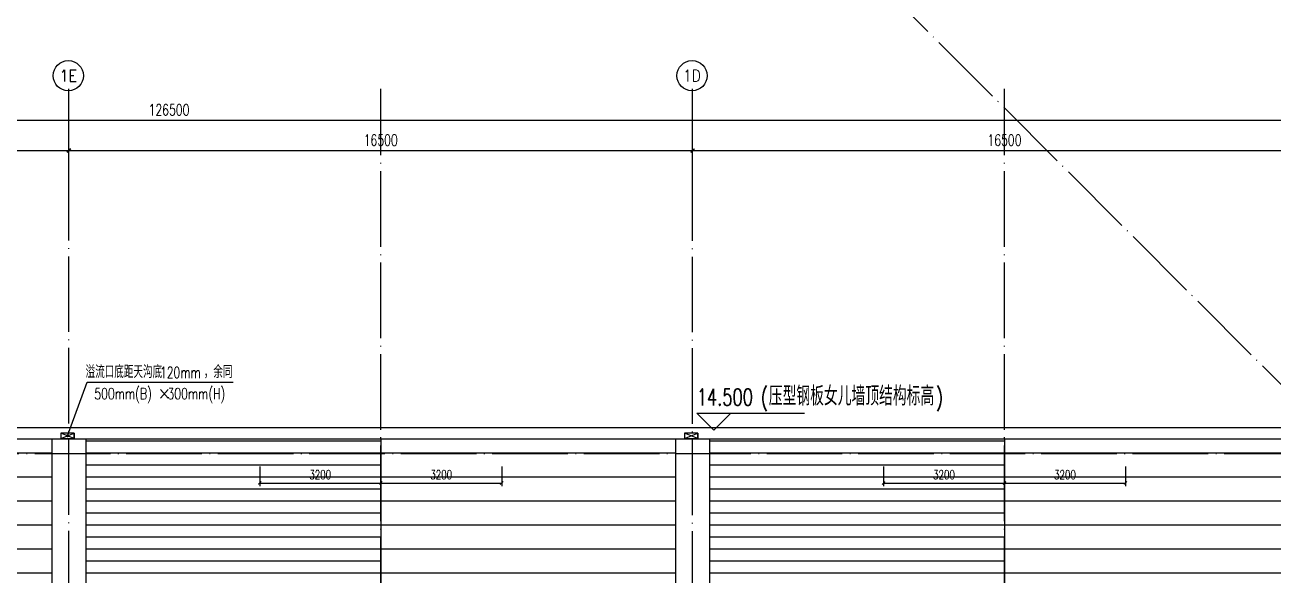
# Model space of a CAD drawing. Extents: x -1313754 to 847533, y 489853 to 941203.
# Drawn here: x 304885 to 337900, y 828616 to 843169 of the extents above; entities that cross this region are included whole.
import ezdxf
from ezdxf.enums import TextEntityAlignment as Align

# ---------------------------------------------------------------- set-up
doc = ezdxf.new("R2010")
doc.units = 0
doc.header["$LTSCALE"] = 1000
doc.header["$MEASUREMENT"] = 0
doc.linetypes.add('DOTE', pattern=[2.42, 2, -0.2, 0.02, -0.2])
doc.layers.get('Defpoints').update_dxf_attribs({"color": 210})
for name, color, linetype in [('A-AXIS-D', 1, 'Continuous'), ('A-AXIS-DOTE', 14, 'DOTE'), ('A-AXIS-DP', 126, 'Continuous'), ('A-AXIS-SYMB', 3, 'Continuous'), ('A-HATCH-2', 251, 'Continuous'), ('A-LIN-V', 9, 'Continuous'), ('A-SFCE', 30, 'Continuous'), ('AS-WALL', 40, 'Continuous'), ('PUB_TEXT', 7, 'Continuous'), ('虹吸溢流', 3, 'Continuous'), ('虹吸雨水斗', 6, 'Continuous'), ('虹吸雨水标注XT', 7, 'Continuous')]:
    doc.layers.add(name, color=color, linetype=linetype)
doc.styles.add('_TCH_AXIS', font='COMPLEX', dxfattribs={"bigfont": 'GBCBIG'})
doc.styles.add('_TCH_DIM', font='SIMPLEX', dxfattribs={"bigfont": 'GBCBIG'})
doc.styles.add('_TCH_DIM_T3', font='SIMPLEX', dxfattribs={"width": 0.705882, "bigfont": 'GBCBIG'})
doc.dimstyles.new('_TCH_ARCH&&100', dxfattribs={"dimtxt": 297.5, "dimasz": 100, "dimexe": 100, "dimexo": 100, "dimgap": 126.25, "dimtad": 1, "dimdec": 0, "dimzin": 0, "dimdsep": 46, "dimtxsty": '_TCH_DIM_T3', "dimblk": 'ARCHTICK', "dimcen": 0.09, "dimclrt": 7, "dimazin": 2, "dimtfac": 1, "dimtdec": 0, "dimtix": 1, "dimtmove": 2, "dimatfit": 3, "dimfxl": 0, "dimtolj": 1, "dimtzin": 0, "dimarcsym": 0})
doc.dimstyles.new('_TCH_ARCH&&80', dxfattribs={"dimtxt": 238, "dimasz": 80, "dimexe": 80, "dimexo": 80, "dimgap": 101, "dimtad": 1, "dimdec": 0, "dimzin": 0, "dimdsep": 46, "dimtxsty": '_TCH_DIM_T3', "dimblk": 'ARCHTICK', "dimcen": 0.09, "dimclrt": 7, "dimazin": 2, "dimtfac": 1, "dimtdec": 0, "dimtix": 1, "dimtmove": 2, "dimatfit": 3, "dimfxl": 0, "dimtolj": 1, "dimtzin": 0, "dimarcsym": 0})
pattern_1 = [(180, (-500100, 0), (-6e-14, -635), [])]
pattern_2 = [(180, (-500100, 0), (-3e-14, -317.5), [])]

# ---------------------------------------------------------------- blocks, each defined once
blk = doc.blocks.new('rrrrrrrrrrrrrrrrrrrrr')
at = {"layer": 'A-HATCH-2'}
h = blk.add_hatch(dxfattribs=at)
h.set_pattern_fill('ANSI31', color=256, scale=400, angle=135)
h.set_pattern_definition(pattern_1)
h.paths.add_polyline_path([(-194504.2, 832220), (-202304.2, 832220), (-202304.2, 830430), (-202249.4, 746374.3), (-202304.2, 741420), (-194504.2, 741420)])
h = blk.add_hatch(dxfattribs=at)
h.set_pattern_fill('ANSI31', color=256, scale=200, angle=135)
h.set_pattern_definition(pattern_2)
h.paths.add_polyline_path([(-193604.2, 832220), (-185804.2, 832220), (-185804.2, 830430), (-185859, 746374.3), (-185804.2, 741420), (-193604.2, 741420)])
h = blk.add_hatch(dxfattribs=at)
h.set_pattern_fill('ANSI31', color=256, scale=400, angle=135)
h.set_pattern_definition(pattern_1)
h.paths.add_polyline_path([(-178004.2, 832220), (-185804.2, 832220), (-185804.2, 830430), (-185749.4, 746374.3), (-185804.2, 741420), (-178004.2, 741420)])
h = blk.add_hatch(dxfattribs=at)
h.set_pattern_fill('ANSI31', color=256, scale=200, angle=135)
h.set_pattern_definition(pattern_2)
h.paths.add_polyline_path([(-177104.2, 832220), (-169304.2, 832220), (-169304.2, 830430), (-169359, 746374.3), (-169304.2, 741420), (-177104.2, 741420)])
h = blk.add_hatch(dxfattribs=at)
h.set_pattern_fill('ANSI31', color=256, scale=400, angle=135)
h.set_pattern_definition(pattern_1)
h.paths.add_polyline_path([(-161504.2, 832220), (-169304.2, 832220), (-169304.2, 830430), (-169249.4, 746374.3), (-169304.2, 741420), (-161504.2, 741420)])
at = {"layer": 'A-AXIS-SYMB'}
for p, q in [((-176992.6, 832450), (-177442.6, 832900)), ((-177442.6, 832900), (-174592.6, 832900)), ((-176992.6, 832450), (-176542.6, 832900))]:
    blk.add_line(p, q, dxfattribs=at)
at = {"layer": 'A-LIN-V'}
for points in [[(-194504.2, 832220), (-194504.2, 741420)], [(-193604.2, 832220), (-193604.2, 741420)], [(-178004.2, 832220), (-178004.2, 741420)], [(-177104.2, 832220), (-177104.2, 741420)]]:
    blk.add_lwpolyline(points, dxfattribs=at)
at = {"layer": 'A-SFCE'}
for p, q in [((-230998, 832220), (-144154.2, 832220)), ((-185804.2, 832220), (-185804.2, 741420)), ((-169304.2, 832220), (-169304.2, 741420))]:
    blk.add_line(p, q, dxfattribs=at)
blk.add_lwpolyline([(-254054.1, 759320), (-254654.2, 759320), (-254654.2, 760283.3), (-231216.1, 832520), (-144154.2, 832520)], dxfattribs=at)
at = {"layer": 'PUB_TEXT', "style": '_TCH_DIM'}
blk.add_text('压型钢板女儿墙顶结构标高', height=506.383, dxfattribs=at).set_placement((-175538.4, 833100))
at = {"layer": 'PUB_TEXT', "style": '_TCH_DIM', "width": 0.705882}
for s, height, p in [('14.500', 446.25, (-177443.4, 833100)), ('(', 446.2, (-175748.4, 833100)), (')', 446.2, (-171115, 833100))]:
    blk.add_text(s, height=height, dxfattribs=at).set_placement(p)
blk = doc.blocks.new('_ArchTick')
at = {"color": 0, "linetype": 'ByBlock', "const_width": 0.4}
blk.add_lwpolyline([(-0.5, -0.5), (0.5, 0.5)], dxfattribs=at)
blk = doc.blocks.new('*D1253')
at = {"layer": 'A-AXIS-D', "color": 0, "lineweight": -2}
for p, q in [((10282, 34220), (10282, 35127)), ((10282, 35027), (26782, 35027)), ((26782, 34220), (26782, 35127))]:
    blk.add_line(p, q, dxfattribs=at)
at = {"layer": 'Defpoints', "color": 0}
for p in [(26782, 35027), (10282, 34120), (26782, 34120)]:
    blk.add_point(p, dxfattribs=at)
at = {"layer": 'A-AXIS-D', "color": 0, "lineweight": -2, "xscale": 100, "yscale": 100, "zscale": 100, "rotation": 180}
blk.add_blockref('_ArchTick', (10282, 35027), dxfattribs=at)
at = {"layer": 'A-AXIS-D', "color": 0, "lineweight": -2, "xscale": 100, "yscale": 100, "zscale": 100}
blk.add_blockref('_ArchTick', (26782, 35027), dxfattribs=at)
at = {"layer": 'A-AXIS-D', "color": 7, "insert": (18532, 35302), "char_height": 297.5, "attachment_point": 5, "style": '_TCH_DIM_T3'}
blk.add_mtext('\\A1;16500', dxfattribs=at)
blk = doc.blocks.new('*D1254')
at = {"layer": 'A-AXIS-D', "color": 0, "lineweight": -2}
for p, q in [((26782, 34220), (26782, 35127)), ((26782, 35027), (43282, 35027)), ((43282, 34220), (43282, 35127))]:
    blk.add_line(p, q, dxfattribs=at)
at = {"layer": 'Defpoints', "color": 0}
for p in [(43282, 35027), (26782, 34120), (43282, 34120)]:
    blk.add_point(p, dxfattribs=at)
at = {"layer": 'A-AXIS-D', "color": 0, "lineweight": -2, "xscale": 100, "yscale": 100, "zscale": 100, "rotation": 180}
blk.add_blockref('_ArchTick', (26782, 35027), dxfattribs=at)
at = {"layer": 'A-AXIS-D', "color": 0, "lineweight": -2, "xscale": 100, "yscale": 100, "zscale": 100}
blk.add_blockref('_ArchTick', (43282, 35027), dxfattribs=at)
at = {"layer": 'A-AXIS-D', "color": 7, "insert": (35032, 35302), "char_height": 297.5, "attachment_point": 5, "style": '_TCH_DIM_T3'}
blk.add_mtext('\\A1;16500', dxfattribs=at)
blk = doc.blocks.new('*D1255')
at = {"layer": 'A-AXIS-D', "color": 0, "lineweight": -2}
for p, q in [((43282, 34220), (43282, 35127)), ((43282, 35027), (59782, 35027)), ((59782, 34220), (59782, 35127))]:
    blk.add_line(p, q, dxfattribs=at)
at = {"layer": 'Defpoints', "color": 0}
for p in [(59782, 35027), (43282, 34120), (59782, 34120)]:
    blk.add_point(p, dxfattribs=at)
at = {"layer": 'A-AXIS-D', "color": 0, "lineweight": -2, "xscale": 100, "yscale": 100, "zscale": 100, "rotation": 180}
blk.add_blockref('_ArchTick', (43282, 35027), dxfattribs=at)
at = {"layer": 'A-AXIS-D', "color": 0, "lineweight": -2, "xscale": 100, "yscale": 100, "zscale": 100}
blk.add_blockref('_ArchTick', (59782, 35027), dxfattribs=at)
at = {"layer": 'A-AXIS-D', "color": 7, "insert": (51532, 35302), "char_height": 297.5, "attachment_point": 5, "style": '_TCH_DIM_T3'}
blk.add_mtext('\\A1;16500', dxfattribs=at)
blk = doc.blocks.new('*D1363')
at = {"layer": 'A-AXIS-D', "color": 0, "lineweight": -2}
for p, q in [((-33818, 34320), (-33818, 35927)), ((-33818, 35827), (92682, 35827)), ((92682, 34320), (92682, 35927))]:
    blk.add_line(p, q, dxfattribs=at)
at = {"layer": 'Defpoints', "color": 0}
for p in [(92682, 35827), (-33818, 34220), (92682, 34220)]:
    blk.add_point(p, dxfattribs=at)
at = {"layer": 'A-AXIS-D', "color": 0, "lineweight": -2, "xscale": 100, "yscale": 100, "zscale": 100, "rotation": 180}
blk.add_blockref('_ArchTick', (-33818, 35827), dxfattribs=at)
at = {"layer": 'A-AXIS-D', "color": 0, "lineweight": -2, "xscale": 100, "yscale": 100, "zscale": 100}
blk.add_blockref('_ArchTick', (92682, 35827), dxfattribs=at)
at = {"layer": 'A-AXIS-D', "color": 7, "insert": (29432, 36102), "char_height": 297.5, "attachment_point": 5, "style": '_TCH_DIM_T3'}
blk.add_mtext('\\A1;126500', dxfattribs=at)
blk = doc.blocks.new('*D1492')
at = {"layer": 'A-AXIS-DP', "color": 0, "lineweight": -2}
for p, q in [((51532, 26670), (51532, 26150)), ((54732, 26670), (54732, 26150)), ((51532, 26230), (54732, 26230))]:
    blk.add_line(p, q, dxfattribs=at)
at = {"layer": 'Defpoints', "color": 0}
for p in [(51532, 26750), (54732, 26750), (54732, 26230)]:
    blk.add_point(p, dxfattribs=at)
at = {"layer": 'A-AXIS-DP', "color": 0, "lineweight": -2, "xscale": 80, "yscale": 80, "zscale": 80, "rotation": 180}
blk.add_blockref('_ArchTick', (51532, 26230), dxfattribs=at)
at = {"layer": 'A-AXIS-DP', "color": 0, "lineweight": -2, "xscale": 80, "yscale": 80, "zscale": 80}
blk.add_blockref('_ArchTick', (54732, 26230), dxfattribs=at)
at = {"layer": 'A-AXIS-DP', "color": 7, "insert": (53132, 26450), "char_height": 238, "attachment_point": 5, "style": '_TCH_DIM_T3'}
blk.add_mtext('\\A1;3200', dxfattribs=at)
blk = doc.blocks.new('*D1493')
at = {"layer": 'A-AXIS-DP', "color": 0, "lineweight": -2}
for p, q in [((48332, 26670), (48332, 26150)), ((51532, 26670), (51532, 26150)), ((48332, 26230), (51532, 26230))]:
    blk.add_line(p, q, dxfattribs=at)
at = {"layer": 'Defpoints', "color": 0}
for p in [(48332, 26750), (51532, 26750), (51532, 26230)]:
    blk.add_point(p, dxfattribs=at)
at = {"layer": 'A-AXIS-DP', "color": 0, "lineweight": -2, "xscale": 80, "yscale": 80, "zscale": 80, "rotation": 180}
blk.add_blockref('_ArchTick', (48332, 26230), dxfattribs=at)
at = {"layer": 'A-AXIS-DP', "color": 0, "lineweight": -2, "xscale": 80, "yscale": 80, "zscale": 80}
blk.add_blockref('_ArchTick', (51532, 26230), dxfattribs=at)
at = {"layer": 'A-AXIS-DP', "color": 7, "insert": (49932, 26450), "char_height": 238, "attachment_point": 5, "style": '_TCH_DIM_T3'}
blk.add_mtext('\\A1;3200', dxfattribs=at)
blk = doc.blocks.new('*D1494')
at = {"layer": 'A-AXIS-DP', "color": 0, "lineweight": -2}
for p, q in [((35032, 26670), (35032, 26150)), ((38232, 26670), (38232, 26150)), ((35032, 26230), (38232, 26230))]:
    blk.add_line(p, q, dxfattribs=at)
at = {"layer": 'Defpoints', "color": 0}
for p in [(35032, 26750), (38232, 26750), (38232, 26230)]:
    blk.add_point(p, dxfattribs=at)
at = {"layer": 'A-AXIS-DP', "color": 0, "lineweight": -2, "xscale": 80, "yscale": 80, "zscale": 80, "rotation": 180}
blk.add_blockref('_ArchTick', (35032, 26230), dxfattribs=at)
at = {"layer": 'A-AXIS-DP', "color": 0, "lineweight": -2, "xscale": 80, "yscale": 80, "zscale": 80}
blk.add_blockref('_ArchTick', (38232, 26230), dxfattribs=at)
at = {"layer": 'A-AXIS-DP', "color": 7, "insert": (36632, 26450), "char_height": 238, "attachment_point": 5, "style": '_TCH_DIM_T3'}
blk.add_mtext('\\A1;3200', dxfattribs=at)
blk = doc.blocks.new('*D1495')
at = {"layer": 'A-AXIS-DP', "color": 0, "lineweight": -2}
for p, q in [((31832, 26670), (31832, 26150)), ((35032, 26670), (35032, 26150)), ((31832, 26230), (35032, 26230))]:
    blk.add_line(p, q, dxfattribs=at)
at = {"layer": 'Defpoints', "color": 0}
for p in [(31832, 26750), (35032, 26750), (35032, 26230)]:
    blk.add_point(p, dxfattribs=at)
at = {"layer": 'A-AXIS-DP', "color": 0, "lineweight": -2, "xscale": 80, "yscale": 80, "zscale": 80, "rotation": 180}
blk.add_blockref('_ArchTick', (31832, 26230), dxfattribs=at)
at = {"layer": 'A-AXIS-DP', "color": 0, "lineweight": -2, "xscale": 80, "yscale": 80, "zscale": 80}
blk.add_blockref('_ArchTick', (35032, 26230), dxfattribs=at)
at = {"layer": 'A-AXIS-DP', "color": 7, "insert": (33432, 26450), "char_height": 238, "attachment_point": 5, "style": '_TCH_DIM_T3'}
blk.add_mtext('\\A1;3200', dxfattribs=at)
blk = doc.blocks.new('溢流口')
at = {"layer": '虹吸雨水标注XT'}
for p, q in [((-250, 98), (250, -98)), ((250, 98), (-250, -98)), ((250, -98), (250, 98))]:
    blk.add_line(p, q, dxfattribs=at)
blk.add_lwpolyline([(-250, 98), (250, 98), (250, -98), (-250, -98)], close=True, dxfattribs=at)
blk = doc.blocks.new('21321423')
at = {"layer": 'A-AXIS-SYMB'}
for p, q in [((306010, 832301), (306530, 833720)), ((306530, 833720), (310390, 833720))]:
    blk.add_line(p, q, dxfattribs=at)
at = {"layer": 'A-AXIS-SYMB', "const_width": 40}
blk.add_lwpolyline([(306003, 832282, 1), (306017, 832320, 1)], format="xyb", close=True, dxfattribs=at)
at = {"layer": '虹吸溢流', "ltscale": 200, "xscale": -0.70754716981, "yscale": 0.70754716981, "zscale": 0.70754716981, "rotation": 180}
for p in [(306010, 832301), (322510, 832301)]:
    blk.add_blockref('溢流口', p, dxfattribs=at)
at = {"layer": 'PUB_TEXT', "style": '_TCH_DIM'}
for s, height, p in [('溢流口底距天沟底', 337.6, (306489, 833825)), ('，余同', 337.6, (309615, 833825)), ('×', 338, (308409, 833265))]:
    blk.add_text(s, height=height, dxfattribs=at).set_placement(p)
at = {"layer": 'PUB_TEXT', "style": '_TCH_DIM', "width": 0.705882}
for s, p in [('120mm', (308455, 833825)), ('500mm(B)', (306719, 833265)), ('300mm(H)', (308655, 833265))]:
    blk.add_text(s, height=297.5, dxfattribs=at).set_placement(p)
blk = doc.blocks.new('dote')
at = {"layer": 'A-AXIS-D'}
for centre in [(26767.3, 37006.1), (43267.3, 37006.1)]:
    blk.add_circle(centre, 400, dxfattribs=at)
at = {"layer": 'A-AXIS-DOTE'}
for p, q in [((76882.2, 10800), (46882.2, 40800)), ((26782.2, -68994.5), (26782.2, 36662.3)), ((35032.2, -69160), (35032.2, 36662.3)), ((43282.2, -69003), (43282.2, 36662.3)), ((51532.2, -69160), (51532.2, 36662.3)), ((76282.2, 27000), (-41310, 27000))]:
    blk.add_line(p, q, dxfattribs=at)
at = {"layer": 'PUB_TEXT', "style": '_TCH_AXIS'}
for s, height, p, p2 in [('1E', 314.07, (26535.5, 36849.1), (26999.1, 36849.1)), ('1D', 307.25, (43033.2, 36852.5), (43501.4, 36852.5))]:
    blk.add_text(s, height=height, dxfattribs=at).set_placement(p, p2, align=Align.FIT)
at = {"layer": 'A-AXIS-D'}
for base, p1, p2, picture, middle in [((92682.2, 35826.7), (-33817.8, 34220), (92682.2, 34220), '*D1363', (29432.2, 36101.7)), ((26782.2, 35026.7), (10282.2, 34120), (26782.2, 34120), '*D1253', (18532.2, 35301.7)), ((43282.2, 35026.7), (26782.2, 34120), (43282.2, 34120), '*D1254', (35032.2, 35301.7)), ((59782.2, 35026.7), (43282.2, 34120), (59782.2, 34120), '*D1255', (51532.2, 35301.7))]:
    dim = blk.add_linear_dim(base=base, p1=p1, p2=p2, angle=0, dimstyle='_TCH_ARCH&&100', override={"dimgap": 0}, dxfattribs=at)
    dim.commit()
    dim.dimension.update_dxf_attribs({"geometry": picture, "text_midpoint": middle, "dimtype": 161})
at = {"layer": 'A-AXIS-DP'}
for p1, p2, picture, middle in [((31832.2, 26750), (35032.2, 26750), '*D1495', (33432.2, 26450)), ((35032.2, 26750), (38232.2, 26750), '*D1494', (36632.2, 26450)), ((48332.2, 26750), (51532.2, 26750), '*D1493', (49932.2, 26450)), ((51532.2, 26750), (54732.2, 26750), '*D1492', (53132.2, 26450))]:
    dim = blk.add_aligned_dim(p1=p1, p2=p2, distance=-520, dimstyle='_TCH_ARCH&&80', dxfattribs=at)
    dim.commit()
    dim.dimension.update_dxf_attribs({"geometry": picture, "text_midpoint": middle})

msp = doc.modelspace()

# ---------------------------------------------------------------- block references
msp.add_blockref('rrrrrrrrrrrrrrrrrrrrr', (500100, 0))
at = {"layer": 'AS-WALL'}
msp.add_blockref('dote', (279263.6, 804820), dxfattribs=at)
at = {"layer": '虹吸雨水斗', "linetype": 'Continuous'}
msp.add_blockref('21321423', (0, 0), dxfattribs=at)

doc.saveas('drawing.dxf')
